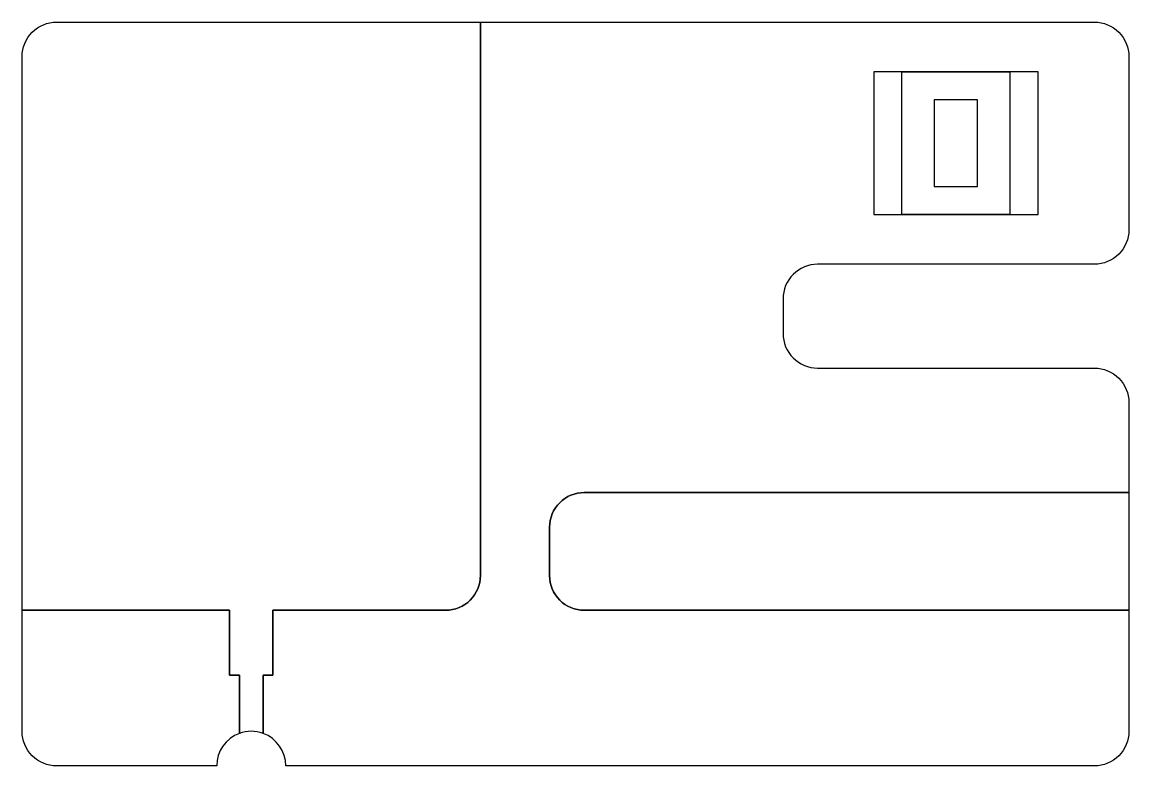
# Model space of a CAD drawing. Header units: inches. Extents: x 0 to 8, y 0 to 5.38.
import ezdxf

# ---------------------------------------------------------------- set-up
doc = ezdxf.new("R2010")
doc.units = ezdxf.units.IN
doc.layers.get('0').update_dxf_attribs({"linetype": 'CONTINUOUS'})

msp = doc.modelspace()

# ---------------------------------------------------------------- linework, layer by layer
for points in [[(1.5702, 0.2347), (1.5702, 0.6562), (1.5, 0.6562), (1.5, 1.125), (0, 1.125), (0, 5.125, -0.414214), (0.25, 5.375), (3.3125, 5.375), (3.3125, 1.375, -0.414214), (3.0625, 1.125), (1.8125, 1.125), (1.8125, 0.6562), (1.7422, 0.6562), (1.7422, 0.2347, 0.177414)], [(8, 0.25, -0.414214), (7.75, 0), (1.9063, 0, 0.31472), (1.7422, 0.2347), (1.7422, 0.6562), (1.8125, 0.6562), (1.8125, 1.125), (3.0625, 1.125, 0.414214), (3.3125, 1.375), (3.3125, 5.375), (7.75, 5.375, -0.414214), (8, 5.125), (8, 3.875, -0.414214), (7.75, 3.625), (5.75, 3.625, 0.414214), (5.5, 3.375), (5.5, 3.125, 0.414214), (5.75, 2.875), (7.75, 2.875, -0.414214), (8, 2.625), (8, 1.975), (4.0625, 1.975, 0.414214), (3.8125, 1.725), (3.8125, 1.375, 0.414214), (4.0625, 1.125), (8, 1.125)], [(4.0625, 1.125, -0.414214), (3.8125, 1.375), (3.8125, 1.725, -0.414214), (4.0625, 1.975), (8, 1.975), (8, 1.125)], [(1.5, 1.125), (1.5, 0.6562), (1.5702, 0.6562), (1.5702, 0.2347, 0.31472), (1.4063, 0), (0.25, 0, -0.414214), (0, 0.25), (0, 1.125)]]:
    msp.add_lwpolyline(points, format="xyb", close=True)
for points in [[(7.3438, 5.0156), (6.1563, 5.0156), (6.1563, 3.9844), (7.3438, 3.9844)], [(6.3594, 3.9844), (6.3594, 5.0156), (7.1406, 5.0156), (7.1406, 3.9844)], [(6.9063, 4.1875), (6.9063, 4.8125), (6.5938, 4.8125), (6.5938, 4.1875)]]:
    msp.add_lwpolyline(points, close=True)

doc.saveas('drawing.dxf')
